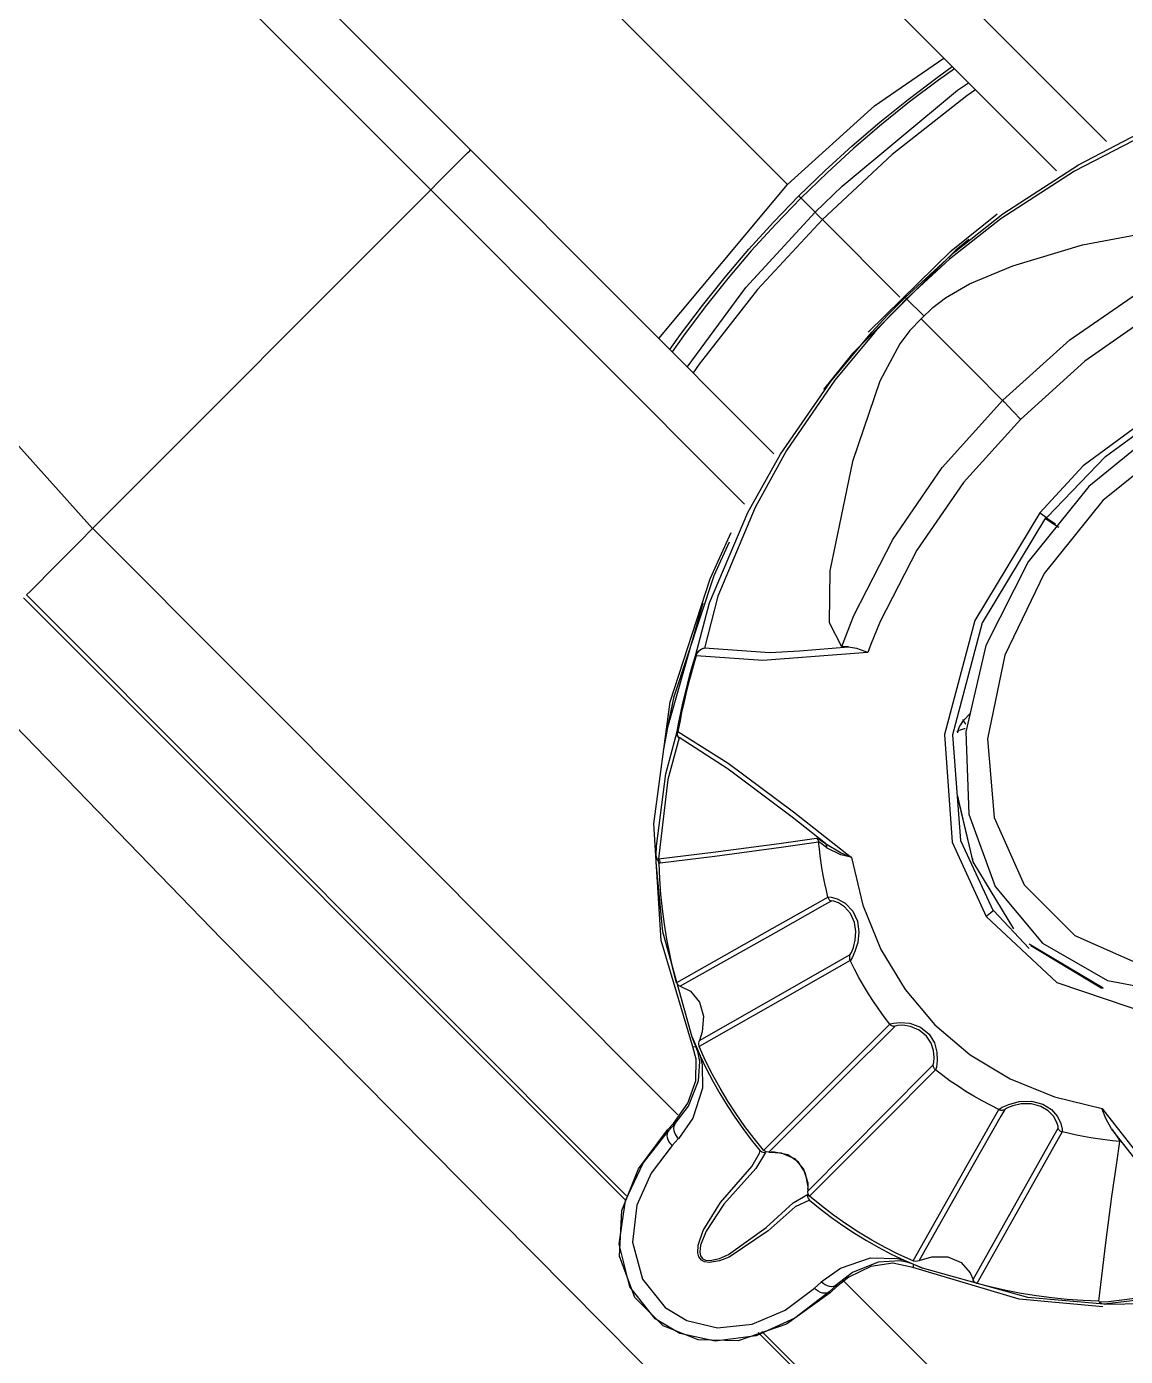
# Model space of a CAD drawing. Extents: x 45 to 722, y 209 to 689.
# Drawn here: x 154.5 to 174.64, y 413.5 to 437.88 of the extents above; entities that cross this region are included whole.
import ezdxf

# ---------------------------------------------------------------- set-up
doc = ezdxf.new("R2010")
doc.units = 0
doc.layers.add('7-10030_lineart', color=7, linetype='CONTINUOUS')

msp = doc.modelspace()

# ---------------------------------------------------------------- linework, layer by layer
at = {"layer": '7-10030_lineart', "color": 7}
for points in [[(95.327311, 490.653528), (105.36039, 478.232638), (115.85732, 466.087648), (129.5777, 450.961248), (143.64903, 436.032628), (158.07744, 421.153058), (172.67229, 406.417598), (230.70514, 348.276388), (310.84859, 267.984208)], [(161.904, 434.886438), (155.70699, 428.677928), (149.08626, 436.067128), (143.34339, 444.245268), (140.92101, 448.687248), (138.96574, 453.435658), (138.25932, 455.942928), (137.83748, 458.584048), (137.92858, 461.432968), (138.34895, 462.898518), (138.72444, 463.609628), (139.23497, 464.243558)], [(156.166764, 447.280068), (159.989224, 443.450518), (164.189894, 439.242048), (168.444224, 434.979818)], [(162.63264, 435.616628), (155.51975, 442.742728)], [(161.90397, 434.886458), (158.34726, 438.449758), (157.23735, 439.562408), (154.78616, 442.021528)], [(174.28923, 435.770318), (168.5377, 441.532518)], [(173.37146, 435.230398), (167.80943, 440.802758)], [(168.444224, 434.979818), (170.035884, 436.426778), (171.308474, 437.297348)], [(166.284784, 431.955818), (166.483264, 432.233378), (166.882684, 432.765758), (167.300114, 433.286858), (167.734194, 433.795318), (168.184604, 434.290808), (168.650584, 434.772058), (169.131274, 435.239228), (169.625844, 435.690478), (170.133364, 436.125368), (170.653164, 436.543228), (171.184554, 436.943388), (171.461944, 437.142578)], [(171.50332, 437.103738), (171.20861, 436.892858), (170.68076, 436.495218), (170.16417, 436.079548), (169.65935, 435.647358), (169.16807, 435.198898), (168.69042, 434.734758)], [(168.9518, 434.472888), (169.44232, 434.954548), (171.55857, 436.712528), (171.76136, 436.845208)], [(171.88821, 436.718128), (171.73053, 436.606468), (170.36126, 435.534078), (169.08249, 434.341948)], [(170.599414, 432.913698), (171.510634, 433.750988), (172.387874, 434.442578), (173.775244, 435.344798), (174.878154, 435.915718), (175.751574, 436.277308), (177.057864, 436.664068)], [(176.915404, 436.502278), (175.634404, 436.130058), (174.781104, 435.781418), (173.701514, 435.227688), (172.350274, 434.355498), (171.409374, 433.611448), (170.627084, 432.888928)], [(161.90418, 434.886818), (162.04616, 435.029068), (162.18308, 435.166238), (162.30888, 435.292268), (162.41916, 435.402758), (162.50986, 435.493658), (162.57736, 435.561258), (162.61886, 435.602858), (162.63266, 435.616758)], [(168.19501, 430.043998), (162.63297, 435.616348)], [(167.6555, 429.124268), (161.90397, 434.886468)], [(166.082024, 432.159978), (168.444224, 434.979818)], [(168.69042, 434.734758), (168.22748, 434.256558), (167.77951, 433.764028), (167.34812, 433.258268), (166.93355, 432.741058), (166.53632, 432.211898), (166.32616, 431.916978)], [(168.704454, 434.718078), (168.692154, 434.730478), (168.681354, 434.741278), (168.672354, 434.750278), (168.664354, 434.758278), (168.658354, 434.764278), (168.654354, 434.768278), (168.651354, 434.771278), (168.650584, 434.772058)], [(168.704344, 434.718898), (168.965734, 434.457028)], [(166.60706, 431.635548), (167.67918, 433.095528), (168.9518, 434.472888)], [(169.08249, 434.341948), (167.89291, 433.061158), (166.82217, 431.688998), (166.71105, 431.531368)], [(169.096434, 434.326128), (169.025534, 434.397128), (168.976534, 434.446228), (168.965734, 434.457028)], [(170.50215, 432.919668), (169.08249, 434.341948)], [(169.923844, 432.279248), (171.444874, 433.766568), (172.284074, 434.444238)], [(170.891444, 432.521698), (171.108374, 432.728738), (171.336754, 432.904038), (171.781904, 433.160168), (172.571384, 433.489628), (173.851324, 433.877778), (175.641004, 434.212728), (176.487724, 434.204728), (176.888804, 433.981978)], [(171.764944, 433.977158), (171.526884, 433.777758), (169.635574, 431.882938), (169.104744, 431.226108)], [(172.713734, 430.680388), (172.585894, 430.815218), (172.484864, 430.921848), (172.417464, 430.994748), (172.387364, 431.028948), (173.619084, 432.138458), (174.935214, 433.048528), (176.326484, 433.759658), (176.891894, 433.984508), (176.899894, 433.873468), (176.899244, 433.857868)], [(176.999024, 433.506008), (176.863834, 433.454908), (176.432354, 433.278328), (175.125754, 432.604688), (173.892564, 431.747358), (172.713534, 430.678298)], [(166.754814, 426.341898), (167.014164, 427.315318), (167.717764, 428.971508), (168.314904, 430.041018), (169.233584, 431.368878), (169.989874, 432.274218), (170.134964, 432.432958), (170.284204, 432.592258), (170.440484, 432.753968), (170.599414, 432.913698)], [(170.627084, 432.888608), (170.469764, 432.729968), (170.319894, 432.574678), (170.177814, 432.423068), (170.039134, 432.270758), (169.313184, 431.397858), (168.426594, 430.106788), (167.848034, 429.062578), (167.166624, 427.438908), (166.918914, 426.486928)], [(170.626464, 432.887028), (170.620464, 432.893028), (170.615464, 432.898028), (170.610464, 432.902028), (170.606464, 432.906028), (170.603464, 432.909028), (170.601464, 432.911028), (170.599464, 432.913028), (170.598954, 432.913538)], [(170.944414, 432.574748), (170.627084, 432.888608)], [(170.891184, 432.521958), (170.685634, 432.304188), (170.502754, 432.064378), (170.138114, 431.379568), (169.631904, 429.908788), (169.218614, 427.904988), (169.205114, 426.955588), (169.434554, 426.513538)], [(172.384304, 431.026058), (171.851004, 431.560348), (170.891214, 432.521918)], [(182.870874, 430.284928), (181.576914, 431.496148), (179.823034, 432.085568), (177.798674, 431.985768), (175.733384, 431.203888), (173.861054, 429.826608), (173.069514, 428.966718)], [(173.194764, 428.880068), (174.270714, 429.999688), (175.524474, 430.912098), (176.886384, 431.561408), (178.285214, 431.910198), (179.639814, 431.936298), (180.876724, 431.639778), (181.971254, 431.004078), (182.735274, 430.175128)], [(173.966394, 429.446708), (172.851774, 428.069178), (172.080424, 426.532908), (171.709414, 424.951668), (171.766614, 423.442858), (172.247224, 422.118018), (173.115694, 421.076288), (174.308014, 420.393978), (175.735444, 420.122148), (177.292244, 420.280908), (178.862554, 420.858608), (180.330664, 421.812388), (181.586924, 423.070978), (182.538604, 424.541478), (183.115574, 426.115038), (183.273694, 427.674398), (183.002364, 429.104468), (182.321324, 430.298998), (181.281524, 431.169088), (179.959474, 431.650928), (178.453124, 431.707828), (176.874814, 431.336138), (175.341384, 430.563358), (173.966414, 429.446668)], [(174.220844, 429.191778), (173.147144, 427.851648), (172.424424, 426.355858), (172.111304, 424.825418), (172.232964, 423.383778), (172.779664, 422.148818), (173.707104, 421.219668), (174.939774, 420.671948), (176.378484, 420.550318), (177.906084, 420.864018), (179.399364, 421.587828), (180.737014, 422.663518), (181.810714, 424.003648), (182.533184, 425.499698), (182.846634, 427.030478), (182.724904, 428.471518), (182.178534, 429.706818), (181.251094, 430.635968), (180.018084, 431.183348), (178.579464, 431.305568), (177.051514, 430.991538), (175.558494, 430.267478), (174.220844, 429.191778)], [(169.437304, 426.516358), (169.661394, 427.082488), (170.371554, 428.476668), (171.279934, 429.795238), (172.387054, 431.028918)], [(172.713254, 430.678588), (171.668014, 429.518738), (170.812604, 428.283598), (170.139874, 426.974238), (169.963624, 426.541958), (169.913024, 426.406858)], [(172.085544, 421.568408), (173.379424, 420.356598), (175.134234, 419.767588), (177.158934, 419.867768), (179.223964, 420.649908), (181.095784, 422.027698), (181.886574, 422.886318), (183.080394, 424.860258), (183.637934, 426.951988), (183.496184, 428.921928), (182.870874, 430.284968)], [(173.069314, 428.966068), (171.875824, 426.992468), (171.317944, 424.900398), (171.459784, 422.931058), (172.085344, 421.567758)], [(173.069314, 428.966068), (173.098714, 428.946068), (173.146714, 428.912868), (173.194714, 428.879668)], [(173.172314, 428.873668), (172.009724, 426.949538), (171.465504, 424.893788), (171.613694, 422.960658), (172.210094, 421.668468)], [(173.168284, 428.870208), (173.357574, 428.741388), (173.418974, 428.699488)], [(173.172314, 428.873668), (173.194714, 428.879668)], [(173.190684, 428.876168), (173.353354, 428.763888)], [(155.70726, 428.678338), (155.4637, 428.431758), (155.10193, 428.067768), (154.90126, 427.866728), (154.71307, 427.678198), (154.56671, 427.531558), (154.49661, 427.461858)], [(166.43302, 417.931958), (155.70899, 428.675898)], [(166.706144, 419.178028), (166.130034, 421.129008), (165.990264, 423.264548), (166.292384, 425.502708), (167.024634, 427.756608), (167.412354, 428.603458)], [(166.202184, 424.809908), (166.364114, 425.599808), (167.099114, 427.815828), (167.379974, 428.435218)], [(165.46405, 416.382788), (154.44231, 427.406738)], [(154.4969, 427.461618), (165.49053, 416.447578)], [(166.894074, 427.308398), (166.242424, 425.033888), (166.166924, 424.594548)], [(169.563464, 426.508148), (169.498264, 426.507188), (169.437364, 426.516188)], [(166.419394, 424.954768), (166.451794, 425.127708), (166.487494, 425.300798), (166.525494, 425.474208), (166.566194, 425.647688), (166.609494, 425.821228), (166.655394, 425.994828), (166.703994, 426.168508), (166.754894, 426.341898)], [(166.769604, 426.343808), (166.718504, 426.170668), (166.670304, 425.997338), (166.624404, 425.823728), (166.581104, 425.650188), (166.540504, 425.477308), (166.502504, 425.303898), (166.467204, 425.131148), (166.434204, 424.958128)], [(166.754354, 426.341738), (166.764554, 426.367338), (166.778754, 426.392338), (166.796554, 426.415738), (166.817454, 426.436738), (166.840854, 426.454538), (166.865854, 426.468738), (166.891754, 426.479238), (166.918254, 426.485238)], [(166.765864, 426.341338), (166.762864, 426.341278), (166.760864, 426.341548), (166.758864, 426.341568), (166.757864, 426.341658), (166.756864, 426.341758), (166.756014, 426.341938), (166.755414, 426.341858), (166.754824, 426.341768)], [(166.768184, 426.347618), (166.778284, 426.372618), (166.792084, 426.397318), (166.808884, 426.420318), (166.828284, 426.440818), (166.849684, 426.458618), (166.872684, 426.473418), (166.896084, 426.484518), (166.920084, 426.491518), (168.118884, 426.406818), (168.663354, 426.433718), (169.561764, 426.510118)], [(169.913014, 426.406558), (169.829214, 426.397558), (167.991114, 426.256408), (166.769704, 426.344108)], [(169.563344, 426.508348), (169.705824, 426.481848), (169.907254, 426.410448), (169.913254, 426.408448)], [(171.673704, 425.163788), (171.650704, 425.138188), (171.629804, 425.111088), (171.611104, 425.082588), (171.595204, 425.053288), (171.581804, 425.023388), (171.571204, 424.992788), (171.563204, 424.961988), (171.559204, 424.931888)], [(171.65806, 425.177998), (171.65706, 425.171998), (171.66106, 425.161398), (171.66906, 425.146198), (171.68226, 425.127498), (171.69996, 425.105098), (171.70896, 425.094698)], [(171.672864, 425.163868), (171.793744, 425.288058)], [(166.034974, 422.691698), (166.041974, 422.853338), (166.210834, 424.181638), (166.419194, 424.954768)], [(166.456014, 424.841918), (166.250124, 424.080518), (166.076784, 422.624248)], [(166.454824, 424.838958), (166.444324, 424.849558), (166.435324, 424.861158), (166.428324, 424.874258), (166.422324, 424.888358), (166.418324, 424.903358), (166.416324, 424.919758), (166.416454, 424.935858), (166.418454, 424.953158), (166.418454, 424.953158), (166.419044, 424.953238), (166.420044, 424.953398), (166.421044, 424.953308), (166.423044, 424.953548), (166.425044, 424.953788), (166.427044, 424.954108), (166.430044, 424.954178)], [(166.454204, 424.845398), (166.445204, 424.855898), (166.438204, 424.867398), (166.432204, 424.880598), (166.428204, 424.894898), (166.426204, 424.910098), (166.426084, 424.926398), (166.428084, 424.942998), (166.432084, 424.960398)], [(166.434084, 424.958128), (167.355764, 424.376668), (168.550814, 423.488218), (169.613984, 422.650808)], [(169.137194, 422.906428), (168.528084, 423.388948), (167.357724, 424.270228), (166.455284, 424.845248)], [(171.70044, 425.008798), (171.68414, 425.004798), (171.64444, 424.993898), (171.61064, 424.983198), (171.58304, 424.972998), (171.56244, 424.962998), (171.54994, 424.954998), (171.54494, 424.947998)], [(172.593424, 421.343628), (171.846564, 422.570988), (171.553044, 423.821918)], [(171.559514, 423.756358), (171.826404, 422.623328), (171.839004, 422.602528)], [(166.076804, 422.624278), (167.078084, 422.745598), (168.290504, 422.906088), (168.975024, 423.004888), (168.982024, 422.997888), (168.989024, 422.989888), (168.995024, 422.980888), (169.000024, 422.971888), (169.004024, 422.961888), (169.007024, 422.951788), (169.010024, 422.940988), (169.011024, 422.930088)], [(169.010164, 422.932298), (168.324814, 422.831668), (167.110214, 422.667958), (166.106904, 422.544608)], [(168.975004, 423.004828), (169.028904, 422.978528), (169.137944, 422.903128)], [(169.157874, 422.828498), (169.061474, 422.906798), (169.017374, 422.934098), (169.013374, 422.934468)], [(169.185104, 421.923478), (169.155604, 422.046248), (169.128704, 422.170528), (169.103904, 422.295388), (169.081304, 422.421428), (169.061104, 422.548388), (169.042804, 422.676178), (169.027004, 422.804888), (169.013604, 422.934518)], [(169.136514, 422.907208), (169.142514, 422.900208), (169.147514, 422.892208), (169.151514, 422.883208), (169.154514, 422.873208), (169.156514, 422.862608), (169.157364, 422.851608), (169.156684, 422.840108), (169.154684, 422.827608)], [(169.136684, 422.905808), (169.423804, 422.735058), (169.602614, 422.655958), (169.611614, 422.652958)], [(166.060694, 422.612018), (166.045094, 422.637118), (166.033694, 422.690518)], [(166.060694, 422.612018), (166.073994, 422.622018)], [(166.075304, 422.625608), (166.082304, 422.617608), (166.088304, 422.609608), (166.093304, 422.600608), (166.098304, 422.590408), (166.101304, 422.579708), (166.104304, 422.568708), (166.106304, 422.556908), (166.106734, 422.545008)], [(169.614434, 422.653278), (169.603934, 422.655278), (169.421304, 422.699678), (169.157604, 422.828038)], [(169.613984, 422.650808), (169.825944, 421.775538), (170.155324, 420.964408), (170.597964, 420.229698), (171.146374, 419.582958), (171.791914, 419.033528), (172.525264, 418.590078), (173.334894, 418.260078), (174.208274, 418.047988)], [(166.693284, 419.352438), (166.156964, 421.287218), (166.038234, 422.554278)], [(166.087134, 422.539918), (166.076634, 422.586918), (166.060734, 422.611618)], [(166.106704, 422.543058), (166.088304, 422.542608)], [(166.411014, 420.354208), (166.343514, 420.616408), (166.284114, 420.882038), (166.232214, 421.151608), (166.187714, 421.423938), (166.151514, 421.699438), (166.122414, 421.977938), (166.101514, 422.259028), (166.088314, 422.542608)], [(166.411744, 420.355178), (168.164144, 421.345798), (169.054944, 421.848778), (169.182164, 421.920678)], [(169.183284, 421.922578), (169.187284, 421.909978), (169.192284, 421.898078), (169.198284, 421.886978), (169.206284, 421.876978), (169.215284, 421.867978), (169.225284, 421.859978), (169.236384, 421.853978), (169.248184, 421.848978)], [(169.184844, 421.923578), (169.188844, 421.924578), (169.246044, 421.920578), (169.353814, 421.889678), (169.498564, 421.810878), (169.638944, 421.667528), (169.726244, 421.478708), (169.751344, 421.278528), (169.729744, 421.088658), (169.680144, 420.922738), (169.627144, 420.806878), (169.594844, 420.760178)], [(169.245764, 421.850668), (169.118884, 421.779068), (168.227574, 421.276598), (166.477874, 420.288688)], [(169.590934, 420.871638), (169.615434, 420.908538), (169.653034, 421.001238), (169.685534, 421.135628), (169.695534, 421.291208), (169.670034, 421.458038), (169.598234, 421.619168), (169.488144, 421.745008), (169.376574, 421.816908), (169.293674, 421.846608), (169.248874, 421.851608), (169.245874, 421.850618)], [(172.210044, 421.668458), (172.161644, 421.629758), (172.102744, 421.582058), (172.085344, 421.567758)], [(172.203964, 421.677838), (172.209964, 421.668838)], [(172.210964, 421.677838), (172.206964, 421.677608), (172.203964, 421.677728)], [(172.210964, 421.677838), (172.220964, 421.677678)], [(172.220904, 421.677488), (172.874194, 420.978388)], [(174.226964, 420.252138), (172.871704, 421.061878)], [(172.903204, 421.032508), (174.193454, 420.259508), (174.226554, 420.252508)], [(169.591244, 420.758048), (169.464284, 420.685848), (168.574454, 420.179198), (166.823954, 419.183288), (166.814954, 419.235488), (166.823954, 419.284088), (166.827954, 419.293088)], [(166.827744, 419.296288), (168.574674, 420.291718), (169.464334, 420.799218), (169.591044, 420.871618)], [(169.593424, 420.759198), (169.588424, 420.771398), (169.585424, 420.784398), (169.583424, 420.797898), (169.582644, 420.811498), (169.583134, 420.825898), (169.585134, 420.840498), (169.588134, 420.855298), (169.593134, 420.869998)], [(170.320454, 419.595198), (170.215564, 419.729348), (170.114384, 419.867208), (170.017384, 420.008278), (169.924684, 420.152538), (169.835884, 420.300268), (169.751284, 420.450598), (169.670884, 420.604138), (169.594584, 420.760278)], [(166.478954, 420.285148), (166.436354, 420.310948), (166.413454, 420.348748), (166.411454, 420.354748)], [(166.477984, 420.288668), (166.662504, 420.195668), (166.832774, 419.997368), (166.905174, 419.739638), (166.879374, 419.451928), (166.827674, 419.296238)], [(168.006654, 417.283718), (169.468334, 418.743988), (170.211574, 419.486038), (170.317464, 419.592128)], [(170.411824, 419.552698), (170.305674, 419.446868), (169.561914, 418.705338), (168.102504, 417.248868)], [(170.318374, 419.596048), (170.326374, 419.586048), (170.336374, 419.578048), (170.346774, 419.571048), (170.358574, 419.565048), (170.370874, 419.561048), (170.383574, 419.558048), (170.397374, 419.556048), (170.411674, 419.555938)], [(170.320364, 419.594718), (170.324364, 419.597718), (170.384664, 419.614418), (170.506984, 419.626318), (170.684884, 419.611618), (170.880794, 419.540318), (171.037724, 419.411488), (171.134424, 419.251108), (171.179924, 419.083198), (171.186924, 418.925018), (171.172624, 418.808278), (171.156224, 418.757878)], [(171.152474, 418.758458), (171.143474, 418.766458), (171.135474, 418.776458), (171.128474, 418.786858), (171.123474, 418.798358), (171.119474, 418.810958), (171.116474, 418.823658), (171.115474, 418.837158), (171.115364, 418.851458), (171.127564, 418.891958), (171.133564, 418.983358), (171.119864, 419.108568), (171.074864, 419.243538), (170.989564, 419.375668), (170.858164, 419.486348), (170.699584, 419.553348), (170.558674, 419.574248), (170.462474, 419.570248), (170.414574, 419.558748), (170.411574, 419.556748)], [(166.386484, 417.773988), (166.626774, 418.093438), (166.809624, 418.552898), (166.833824, 418.908448), (166.804924, 419.069858), (166.777724, 419.153158), (166.769724, 419.170858), (166.764724, 419.182458), (166.762724, 419.187458), (166.745824, 419.228058), (166.694524, 419.353118)], [(166.694804, 419.353278), (166.769804, 419.185578), (166.841004, 419.015598), (166.841004, 419.015598), (166.878904, 418.847238), (166.886904, 418.417998), (166.710144, 417.872028), (166.442684, 417.493968)], [(166.351674, 417.773138), (166.615274, 418.146288), (166.760354, 418.555058), (166.770354, 418.953348), (166.706354, 419.178338), (166.755754, 419.181338), (166.763754, 419.181868)], [(168.006174, 417.282918), (167.830594, 417.498018), (167.662604, 417.719698), (167.502214, 417.947958), (167.350274, 418.182628), (167.206184, 418.423618), (167.070464, 418.670418), (166.942844, 418.923278), (166.823854, 419.181698)], [(166.839804, 419.014338), (166.952924, 418.779368), (167.073074, 418.548858), (167.200304, 418.323398), (167.334384, 418.103248), (167.475564, 417.888148), (167.623324, 417.678618), (167.777674, 417.474658), (167.938604, 417.276268)], [(171.153014, 418.755038), (171.047374, 418.648688), (170.306704, 417.904068), (168.849134, 416.439678), (168.820834, 416.480878), (168.813834, 416.525178), (168.814524, 416.534178)], [(168.815794, 416.534258), (170.269564, 417.996378), (171.009714, 418.741508), (171.115354, 418.847858)], [(172.319194, 418.030458), (172.163344, 418.106858), (172.010084, 418.187358), (171.859774, 418.272458), (171.712584, 418.361158), (171.568324, 418.454358), (171.427524, 418.551458), (171.290174, 418.652578), (171.156014, 418.757918)], [(170.743834, 415.255088), (171.737894, 417.008828), (172.243614, 417.900308), (172.315914, 418.027258)], [(172.426954, 418.032058), (172.354954, 417.904858), (171.848394, 417.013548), (170.854814, 415.263378)], [(172.317304, 418.028638), (172.329504, 418.023638), (172.342204, 418.020638), (172.355904, 418.018638), (172.369504, 418.017858), (172.383604, 418.018598), (172.398404, 418.020598), (172.412904, 418.024598), (172.427604, 418.029598)], [(172.319344, 418.029668), (172.322344, 418.033668), (172.378444, 418.069368), (172.500874, 418.123068), (172.689924, 418.173568), (172.917764, 418.183568), (173.125434, 418.130268), (173.282314, 418.029178), (173.388934, 417.903448), (173.452534, 417.772168), (173.479634, 417.668648), (173.480334, 417.619948)], [(173.404144, 417.686248), (173.402144, 417.724348), (173.375644, 417.804248), (173.317544, 417.905018), (173.222944, 418.003218), (173.087864, 418.084518), (172.912864, 418.131418), (172.725474, 418.131978), (172.572054, 418.099178), (172.473954, 418.061578), (172.428654, 418.034678), (172.426654, 418.031678)], [(174.208234, 418.047958), (174.268134, 417.973158), (175.044394, 416.982588), (175.931194, 415.785318), (176.511324, 414.862188)], [(176.396654, 414.885098), (175.822444, 415.789478), (174.942794, 416.962008), (174.380824, 417.672338), (174.275344, 417.862488), (174.211344, 418.038108), (174.208344, 418.048108)], [(166.244204, 417.656358), (166.351544, 417.773168)], [(166.261114, 417.641418), (166.384824, 417.773598)], [(166.384914, 417.773368), (166.381914, 417.773218), (166.351814, 417.772938)], [(166.386984, 417.774128), (166.369084, 417.747428), (166.358484, 417.716828), (166.354484, 417.681828), (166.358484, 417.644728), (166.369784, 417.605628), (166.387584, 417.566828), (166.412284, 417.529228), (166.442184, 417.493828)], [(169.208514, 414.687958), (169.208514, 414.687958), (168.580324, 414.203668), (167.865974, 413.880038), (167.120014, 413.784038), (166.471854, 413.923888), (166.019974, 414.191448), (165.552194, 414.779028), (165.358024, 415.559438), (165.474754, 416.362198), (165.799544, 417.047728), (166.260864, 417.641088), (166.260864, 417.641088), (166.244664, 417.616088), (166.235664, 417.586188), (166.233664, 417.552588), (166.238664, 417.516188), (166.250964, 417.478188), (166.270264, 417.439888), (166.295864, 417.402788), (166.326364, 417.367488)], [(169.223684, 414.671238), (168.425364, 414.093178), (167.538924, 413.790578), (166.805134, 413.806078), (166.166874, 414.064398), (165.645414, 414.582768), (165.361974, 415.339088), (165.405674, 416.177198), (165.712814, 416.939198), (166.244224, 417.656288), (166.261124, 417.641388)], [(171.845034, 414.912588), (172.831114, 416.665538), (173.332664, 417.558498), (173.403864, 417.685868)], [(173.477104, 417.617998), (173.405304, 417.490548), (172.903254, 416.598098), (171.914474, 414.842438)], [(173.478234, 417.618288), (173.465634, 417.622288), (173.453534, 417.627288), (173.442734, 417.633288), (173.432734, 417.641288), (173.423734, 417.650288), (173.415734, 417.660288), (173.409734, 417.671088), (173.404734, 417.683188)], [(174.381224, 417.674468), (174.448424, 417.584868), (174.524624, 417.471358), (174.535724, 417.443358), (174.400224, 417.456758), (174.265974, 417.472958), (174.132554, 417.491058), (173.999804, 417.511858), (173.868214, 417.534858), (173.737884, 417.560658), (173.608724, 417.588658), (173.480484, 417.619158)], [(166.326514, 417.367488), (165.944494, 416.860248), (165.683384, 416.279168), (165.600884, 415.597598), (165.782894, 414.921278), (166.201154, 414.400868), (166.599154, 414.159588), (167.159934, 414.026868), (167.793734, 414.093368), (168.398724, 414.352218), (168.935804, 414.753438)], [(166.440644, 417.493128), (166.326564, 417.367528)], [(168.846174, 416.370908), (168.846174, 416.370908), (168.581424, 416.243538), (168.087494, 415.807868), (167.374874, 415.322348), (167.198174, 415.255448), (167.014914, 415.226148), (166.924614, 415.239548), (166.867114, 415.269448), (166.820814, 415.328048), (166.799714, 415.402548), (166.806714, 415.542488), (166.897414, 415.814478), (167.215974, 416.322448), (167.788924, 416.982368), (167.929854, 417.231088), (167.939854, 417.279188), (167.973554, 417.252788), (168.017854, 417.242188), (168.041654, 417.244188), (168.041654, 417.244188), (167.859884, 416.947868), (167.275194, 416.291608), (166.949864, 415.802578), (166.849434, 415.545048), (166.834934, 415.414268), (166.849734, 415.346768), (166.879734, 415.303268), (166.889734, 415.295268), (166.940934, 415.270968), (167.023934, 415.263968), (167.195844, 415.301868), (167.363324, 415.373968), (168.052604, 415.867998), (168.547964, 416.316428), (168.811654, 416.472568), (168.812584, 416.427768), (168.828784, 416.389968), (168.846584, 416.370768)], [(168.101374, 417.248958), (168.048274, 417.255958), (168.011274, 417.279558), (168.006274, 417.284558)], [(174.148904, 414.516578), (174.278994, 415.588418), (174.390544, 416.436908), (174.477344, 417.054788), (174.533944, 417.440738)], [(168.102504, 417.248868), (168.326094, 417.235668), (168.572554, 417.128628), (168.738704, 416.936488), (168.813904, 416.684108), (168.815904, 416.534228)], [(168.816694, 416.571578), (168.819694, 416.612278), (168.773294, 416.862148), (168.647254, 417.064108), (168.451134, 417.196388), (168.205324, 417.250088), (168.138024, 417.246088)], [(168.845234, 416.367948), (169.043264, 416.206718), (169.246854, 416.052088), (169.456244, 415.903788), (169.670694, 415.762608), (169.890684, 415.628028), (170.115734, 415.500548), (170.345564, 415.380438), (170.580354, 415.266848)], [(170.743934, 415.254398), (170.485994, 415.373608), (170.233854, 415.501198), (169.987514, 415.637178), (169.746964, 415.781538), (169.512474, 415.934018), (169.284894, 416.094448), (169.063624, 416.262738), (168.848924, 416.438648)], [(170.918764, 415.123228), (170.788724, 415.177128), (170.753324, 415.191628), (170.748324, 415.193628), (170.652724, 415.228528), (170.510644, 415.258028), (170.105124, 415.234528), (169.637424, 415.040188), (169.342654, 414.813818), (169.316054, 414.795918), (169.285254, 414.785618), (169.250354, 414.781618), (169.213254, 414.785618), (169.174554, 414.796718), (169.135554, 414.814818), (169.098054, 414.839518), (169.062754, 414.869518), (169.411774, 415.121948), (169.967254, 415.312148), (170.457914, 415.299048), (170.581824, 415.268848), (170.581824, 415.268848), (170.751484, 415.197548), (170.918884, 415.122448)], [(170.854534, 415.262998), (171.090674, 415.331898), (171.383254, 415.328898), (171.623234, 415.225648), (171.790104, 415.038868), (171.845104, 414.912848)], [(170.742764, 415.134248), (170.374974, 415.210748), (169.968454, 415.149748), (169.568104, 414.957528), (169.340174, 414.779078), (169.340714, 414.808978), (169.340854, 414.811978)], [(174.222614, 414.410798), (172.690364, 414.556528), (170.742734, 415.133968)], [(170.746494, 415.191768), (170.743494, 415.143468), (170.742794, 415.134468)], [(170.854014, 415.258938), (170.796814, 415.245938), (170.750214, 415.252938), (170.744214, 415.254938)], [(174.239984, 414.461628), (172.847994, 414.583748), (170.917064, 415.120808)], [(168.935754, 414.753398), (169.060874, 414.867948)], [(311.91949, 272.175508), (169.45617, 414.903198)], [(171.914954, 414.841038), (171.871054, 414.865438), (171.848054, 414.900638), (171.845054, 414.908638)], [(174.147364, 414.517838), (173.857774, 414.530238), (173.570674, 414.550238), (173.286494, 414.578838), (173.005464, 414.615738), (172.727534, 414.660338), (172.452674, 414.712738), (172.181584, 414.773538), (171.914514, 414.842438)], [(174.159504, 414.503988), (174.328744, 414.510988), (175.635324, 414.677838), (176.395314, 414.884108)], [(176.507524, 414.847738), (175.735574, 414.639248), (174.248394, 414.462778)], [(169.208684, 414.687948), (169.183784, 414.671748), (169.153984, 414.662748), (169.120484, 414.660748), (169.084184, 414.665748), (169.046184, 414.678148), (169.007984, 414.697548), (168.970884, 414.723148), (168.935684, 414.753748)], [(169.340694, 414.812238), (169.208764, 414.688298)], [(169.223684, 414.671298), (169.208784, 414.688298)], [(169.340034, 414.779128), (169.223694, 414.671328)], [(174.159504, 414.503488), (174.149004, 414.516088)], [(174.247344, 414.461628), (174.198144, 414.470628), (174.156744, 414.500628)], [(174.248544, 414.462778), (175.007254, 414.476378)], [(311.55409, 270.020958), (289.98252, 291.632568), (203.69623, 378.078978), (179.07378, 402.747118), (167.9033, 413.941038)], [(167.9696, 413.963908), (311.61275, 270.054188)]]:
    msp.add_lwpolyline(points, dxfattribs=at)

doc.saveas('drawing.dxf')
